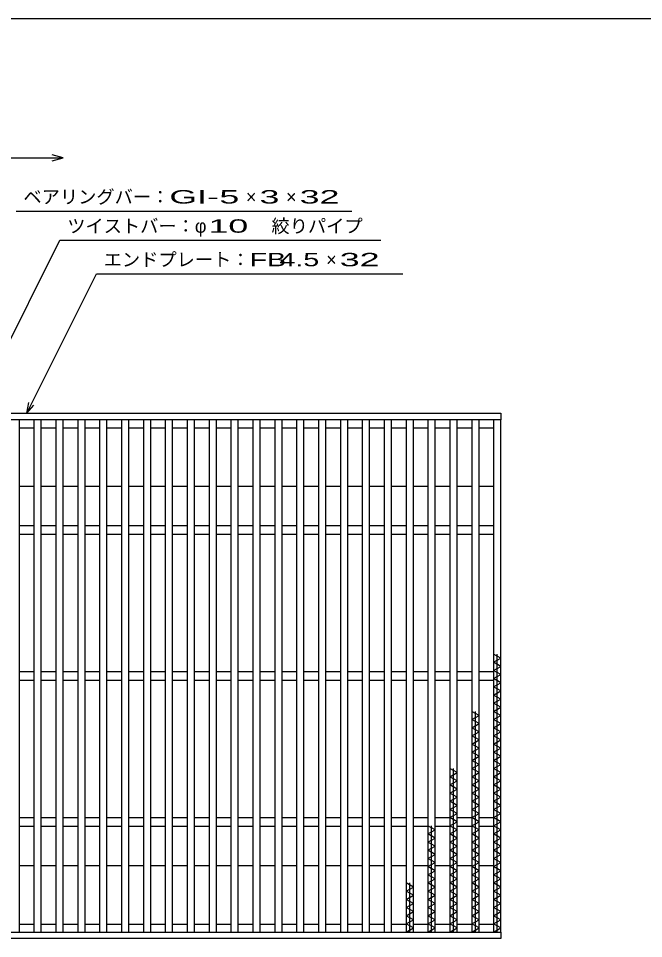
# Model space of a CAD drawing. Units: millimetres, scale not verified. Extents: x -910 to 866, y -641 to 527.
# Drawn here: x -542 to -113, y -104 to 527 of the extents above; entities that cross this region are included whole.
import ezdxf
from ezdxf.enums import TextEntityAlignment as Align

# ---------------------------------------------------------------- set-up
doc = ezdxf.new("R2010")
doc.units = ezdxf.units.MM
doc.header["$LTSCALE"] = 5
for name, color, linetype, lineweight in [('0_2', 150, 'Continuous', 25), ('16', 3, 'Continuous', 25), ('22', 4, 'Continuous', 25)]:
    doc.layers.add(name, color=color, linetype=linetype, lineweight=lineweight)
doc.styles.add('ベクトル', font='')
doc.styles.get('ベクトル').set_extended_font_data('ベクトル')

msp = doc.modelspace()

# ---------------------------------------------------------------- linework, layer by layer
at = {"layer": '0_2'}
msp.add_line((-864.5, 526.75), (865.5, 526.75), dxfattribs=at)
at = {"layer": '16'}
for p, q in [((-711, 256.25), (-211, 256.25)), ((-211, 256.25), (-211, 251.75)), ((-211, 251.75), (-711, 251.75)), ((-541, 251.75), (-546, 251.75)), ((-541, -99.25), (-541, 251.75)), ((-541, 246.25), (-531, 246.25)), ((-531, 251.75), (-531, -99.25)), ((-526, 251.75), (-531, 251.75)), ((-526, -99.25), (-526, 251.75)), ((-526, 246.25), (-516, 246.25)), ((-516, 251.75), (-516, -99.25)), ((-511, 251.75), (-516, 251.75)), ((-511, -99.25), (-511, 251.75)), ((-511, 246.25), (-501, 246.25)), ((-501, 251.75), (-501, -99.25)), ((-496, 251.75), (-501, 251.75)), ((-496, -99.25), (-496, 251.75)), ((-496, 246.25), (-486, 246.25)), ((-486, 251.75), (-486, -99.25)), ((-481, 251.75), (-486, 251.75)), ((-481, -99.25), (-481, 251.75)), ((-481, 246.25), (-471, 246.25)), ((-471, 251.75), (-471, -99.25)), ((-466, 251.75), (-471, 251.75)), ((-466, -99.25), (-466, 251.75)), ((-466, 246.25), (-456, 246.25)), ((-456, 251.75), (-456, -99.25)), ((-451, 251.75), (-456, 251.75)), ((-451, -99.25), (-451, 251.75)), ((-451, 246.25), (-441, 246.25)), ((-441, 251.75), (-441, -99.25)), ((-436, 251.75), (-441, 251.75)), ((-436, -99.25), (-436, 251.75)), ((-436, 246.25), (-426, 246.25)), ((-426, 251.75), (-426, -99.25)), ((-421, 251.75), (-426, 251.75)), ((-421, -99.25), (-421, 251.75)), ((-421, 246.25), (-411, 246.25)), ((-411, 251.75), (-411, -99.25)), ((-406, 251.75), (-411, 251.75)), ((-406, -99.25), (-406, 251.75)), ((-406, 246.25), (-396, 246.25)), ((-396, 251.75), (-396, -99.25)), ((-391, 251.75), (-396, 251.75)), ((-391, -99.25), (-391, 251.75)), ((-391, 246.25), (-381, 246.25)), ((-381, 251.75), (-381, -99.25)), ((-376, 251.75), (-381, 251.75)), ((-376, -99.25), (-376, 251.75)), ((-376, 246.25), (-366, 246.25)), ((-366, 251.75), (-366, -99.25)), ((-361, 251.75), (-366, 251.75)), ((-361, -99.25), (-361, 251.75)), ((-361, 246.25), (-351, 246.25)), ((-351, 251.75), (-351, -99.25)), ((-346, 251.75), (-351, 251.75)), ((-346, -99.25), (-346, 251.75)), ((-346, 246.25), (-336, 246.25)), ((-336, 251.75), (-336, -99.25)), ((-331, 251.75), (-336, 251.75)), ((-331, -99.25), (-331, 251.75)), ((-331, 246.25), (-321, 246.25)), ((-321, 251.75), (-321, -99.25)), ((-316, 251.75), (-321, 251.75)), ((-316, -99.25), (-316, 251.75)), ((-316, 246.25), (-306, 246.25)), ((-306, 251.75), (-306, -99.25)), ((-301, 251.75), (-306, 251.75)), ((-301, -99.25), (-301, 251.75)), ((-301, 246.25), (-291, 246.25)), ((-291, 251.75), (-291, -99.25)), ((-286, 251.75), (-291, 251.75)), ((-286, -99.25), (-286, 251.75)), ((-286, 246.25), (-276, 246.25)), ((-276, 251.75), (-276, -99.25)), ((-271, 251.75), (-276, 251.75)), ((-271, -99.25), (-271, 251.75)), ((-271, 246.25), (-261, 246.25)), ((-261, 251.75), (-261, -99.25)), ((-256, 251.75), (-261, 251.75)), ((-256, -99.25), (-256, 251.75)), ((-256, 246.25), (-246, 246.25)), ((-246, 251.75), (-246, -99.25)), ((-241, 251.75), (-246, 251.75)), ((-241, -99.25), (-241, 251.75)), ((-241, 246.25), (-231, 246.25)), ((-231, 251.75), (-231, -99.25)), ((-226, 251.75), (-231, 251.75)), ((-226, -99.25), (-226, 251.75)), ((-226, 246.25), (-216, 246.25)), ((-216, 251.75), (-216, -99.25)), ((-211, 251.75), (-216, 251.75)), ((-211, -99.25), (-211, 251.75)), ((-541, 206.25), (-531, 206.25)), ((-526, 206.25), (-516, 206.25)), ((-511, 206.25), (-501, 206.25)), ((-496, 206.25), (-486, 206.25)), ((-481, 206.25), (-471, 206.25)), ((-466, 206.25), (-456, 206.25)), ((-451, 206.25), (-441, 206.25)), ((-436, 206.25), (-426, 206.25)), ((-421, 206.25), (-411, 206.25)), ((-406, 206.25), (-396, 206.25)), ((-391, 206.25), (-381, 206.25)), ((-376, 206.25), (-366, 206.25)), ((-361, 206.25), (-351, 206.25)), ((-346, 206.25), (-336, 206.25)), ((-331, 206.25), (-321, 206.25)), ((-316, 206.25), (-306, 206.25)), ((-301, 206.25), (-291, 206.25)), ((-286, 206.25), (-276, 206.25)), ((-271, 206.25), (-261, 206.25)), ((-256, 206.25), (-246, 206.25)), ((-241, 206.25), (-231, 206.25)), ((-226, 206.25), (-216, 206.25)), ((-541, 179.25), (-531, 179.25)), ((-526, 179.25), (-516, 179.25)), ((-511, 179.25), (-501, 179.25)), ((-496, 179.25), (-486, 179.25)), ((-481, 179.25), (-471, 179.25)), ((-466, 179.25), (-456, 179.25)), ((-451, 179.25), (-441, 179.25)), ((-436, 179.25), (-426, 179.25)), ((-421, 179.25), (-411, 179.25)), ((-406, 179.25), (-396, 179.25)), ((-391, 179.25), (-381, 179.25)), ((-376, 179.25), (-366, 179.25)), ((-361, 179.25), (-351, 179.25)), ((-346, 179.25), (-336, 179.25)), ((-331, 179.25), (-321, 179.25)), ((-316, 179.25), (-306, 179.25)), ((-301, 179.25), (-291, 179.25)), ((-286, 179.25), (-276, 179.25)), ((-271, 179.25), (-261, 179.25)), ((-256, 179.25), (-246, 179.25)), ((-241, 179.25), (-231, 179.25)), ((-226, 179.25), (-216, 179.25)), ((-541, 173.25), (-531, 173.25)), ((-526, 173.25), (-516, 173.25)), ((-511, 173.25), (-501, 173.25)), ((-496, 173.25), (-486, 173.25)), ((-481, 173.25), (-471, 173.25)), ((-466, 173.25), (-456, 173.25)), ((-451, 173.25), (-441, 173.25)), ((-436, 173.25), (-426, 173.25)), ((-421, 173.25), (-411, 173.25)), ((-406, 173.25), (-396, 173.25)), ((-391, 173.25), (-381, 173.25)), ((-376, 173.25), (-366, 173.25)), ((-361, 173.25), (-351, 173.25)), ((-346, 173.25), (-336, 173.25)), ((-331, 173.25), (-321, 173.25)), ((-316, 173.25), (-306, 173.25)), ((-301, 173.25), (-291, 173.25)), ((-286, 173.25), (-276, 173.25)), ((-271, 173.25), (-261, 173.25)), ((-256, 173.25), (-246, 173.25)), ((-241, 173.25), (-231, 173.25)), ((-226, 173.25), (-216, 173.25)), ((-211, 88.35), (-216, 91.15)), ((-216, 85.55), (-211, 88.35)), ((-213.5, -99.25), (-213.5, 91.15)), ((-211, 82.75), (-216, 85.55)), ((-216, 79.95), (-211, 82.75)), ((-541, 79.25), (-531, 79.25)), ((-526, 79.25), (-516, 79.25)), ((-511, 79.25), (-501, 79.25)), ((-496, 79.25), (-486, 79.25)), ((-481, 79.25), (-471, 79.25)), ((-466, 79.25), (-456, 79.25)), ((-451, 79.25), (-441, 79.25)), ((-436, 79.25), (-426, 79.25)), ((-421, 79.25), (-411, 79.25)), ((-406, 79.25), (-396, 79.25)), ((-391, 79.25), (-381, 79.25)), ((-376, 79.25), (-366, 79.25)), ((-361, 79.25), (-351, 79.25)), ((-346, 79.25), (-336, 79.25)), ((-331, 79.25), (-321, 79.25)), ((-316, 79.25), (-306, 79.25)), ((-301, 79.25), (-291, 79.25)), ((-286, 79.25), (-276, 79.25)), ((-271, 79.25), (-261, 79.25)), ((-256, 79.25), (-246, 79.25)), ((-241, 79.25), (-231, 79.25)), ((-226, 79.25), (-216, 79.25)), ((-211, 77.15), (-216, 79.95)), ((-216, 74.35), (-211, 77.15)), ((-541, 73.25), (-531, 73.25)), ((-526, 73.25), (-516, 73.25)), ((-511, 73.25), (-501, 73.25)), ((-496, 73.25), (-486, 73.25)), ((-481, 73.25), (-471, 73.25)), ((-466, 73.25), (-456, 73.25)), ((-451, 73.25), (-441, 73.25)), ((-436, 73.25), (-426, 73.25)), ((-421, 73.25), (-411, 73.25)), ((-406, 73.25), (-396, 73.25)), ((-391, 73.25), (-381, 73.25)), ((-376, 73.25), (-366, 73.25)), ((-361, 73.25), (-351, 73.25)), ((-346, 73.25), (-336, 73.25)), ((-331, 73.25), (-321, 73.25)), ((-316, 73.25), (-306, 73.25)), ((-301, 73.25), (-291, 73.25)), ((-286, 73.25), (-276, 73.25)), ((-271, 73.25), (-261, 73.25)), ((-256, 73.25), (-246, 73.25)), ((-241, 73.25), (-231, 73.25)), ((-226, 73.25), (-216, 73.25)), ((-211, 71.55), (-216, 74.35)), ((-216, 68.75), (-211, 71.55)), ((-211, 65.95), (-216, 68.75)), ((-216, 63.15), (-211, 65.95)), ((-211, 60.35), (-216, 63.15)), ((-216, 57.55), (-211, 60.35)), ((-211, 54.75), (-216, 57.55)), ((-226, 49.15), (-231, 51.95)), ((-228.5, -99.25), (-228.5, 51.95)), ((-216, 51.95), (-211, 54.75)), ((-211, 49.15), (-216, 51.95)), ((-231, 46.35), (-226, 49.15)), ((-226, 43.55), (-231, 46.35)), ((-216, 46.35), (-211, 49.15)), ((-211, 43.55), (-216, 46.35)), ((-231, 40.75), (-226, 43.55)), ((-226, 37.95), (-231, 40.75)), ((-231, 35.15), (-226, 37.95)), ((-216, 40.75), (-211, 43.55)), ((-211, 37.95), (-216, 40.75)), ((-216, 35.15), (-211, 37.95)), ((-226, 32.35), (-231, 35.15)), ((-231, 29.55), (-226, 32.35)), ((-211, 32.35), (-216, 35.15)), ((-216, 29.55), (-211, 32.35)), ((-226, 26.75), (-231, 29.55)), ((-231, 23.95), (-226, 26.75)), ((-211, 26.75), (-216, 29.55)), ((-216, 23.95), (-211, 26.75)), ((-226, 21.15), (-231, 23.95)), ((-231, 18.35), (-226, 21.15)), ((-211, 21.15), (-216, 23.95)), ((-216, 18.35), (-211, 21.15)), ((-241, 9.95), (-246, 12.75)), ((-243.5, -99.25), (-243.5, 12.75)), ((-226, 15.55), (-231, 18.35)), ((-231, 12.75), (-226, 15.55)), ((-226, 9.95), (-231, 12.75)), ((-211, 15.55), (-216, 18.35)), ((-216, 12.75), (-211, 15.55)), ((-211, 9.95), (-216, 12.75)), ((-246, 7.15), (-241, 9.95)), ((-241, 4.35), (-246, 7.15)), ((-231, 7.15), (-226, 9.95)), ((-226, 4.35), (-231, 7.15)), ((-216, 7.15), (-211, 9.95)), ((-211, 4.35), (-216, 7.15)), ((-246, 1.55), (-241, 4.35)), ((-241, -1.25), (-246, 1.55)), ((-231, 1.55), (-226, 4.35)), ((-226, -1.25), (-231, 1.55)), ((-216, 1.55), (-211, 4.35)), ((-211, -1.25), (-216, 1.55)), ((-246, -4.05), (-241, -1.25)), ((-241, -6.85), (-246, -4.05)), ((-231, -4.05), (-226, -1.25)), ((-226, -6.85), (-231, -4.05)), ((-216, -4.05), (-211, -1.25)), ((-211, -6.85), (-216, -4.05)), ((-246, -9.65), (-241, -6.85)), ((-241, -12.45), (-246, -9.65)), ((-246, -15.25), (-241, -12.45)), ((-231, -9.65), (-226, -6.85)), ((-226, -12.45), (-231, -9.65)), ((-231, -15.25), (-226, -12.45)), ((-216, -9.65), (-211, -6.85)), ((-211, -12.45), (-216, -9.65)), ((-216, -15.25), (-211, -12.45)), ((-241, -18.05), (-246, -15.25)), ((-246, -20.85), (-241, -18.05)), ((-226, -18.05), (-231, -15.25)), ((-231, -20.85), (-226, -18.05)), ((-211, -18.05), (-216, -15.25)), ((-216, -20.85), (-211, -18.05)), ((-541, -20.75), (-531, -20.75)), ((-526, -20.75), (-516, -20.75)), ((-511, -20.75), (-501, -20.75)), ((-496, -20.75), (-486, -20.75)), ((-481, -20.75), (-471, -20.75)), ((-466, -20.75), (-456, -20.75)), ((-451, -20.75), (-441, -20.75)), ((-436, -20.75), (-426, -20.75)), ((-421, -20.75), (-411, -20.75)), ((-406, -20.75), (-396, -20.75)), ((-391, -20.75), (-381, -20.75)), ((-376, -20.75), (-366, -20.75)), ((-361, -20.75), (-351, -20.75)), ((-346, -20.75), (-336, -20.75)), ((-331, -20.75), (-321, -20.75)), ((-316, -20.75), (-306, -20.75)), ((-301, -20.75), (-291, -20.75)), ((-286, -20.75), (-276, -20.75)), ((-271, -20.75), (-261, -20.75)), ((-256, -20.75), (-246, -20.75)), ((-241, -23.65), (-246, -20.85)), ((-246, -26.45), (-241, -23.65)), ((-241, -20.75), (-231, -20.75)), ((-226, -23.65), (-231, -20.85)), ((-231, -26.45), (-226, -23.65)), ((-226, -20.75), (-216, -20.75)), ((-211, -23.65), (-216, -20.85)), ((-216, -26.45), (-211, -23.65)), ((-541, -26.75), (-531, -26.75)), ((-526, -26.75), (-516, -26.75)), ((-511, -26.75), (-501, -26.75)), ((-496, -26.75), (-486, -26.75)), ((-481, -26.75), (-471, -26.75)), ((-466, -26.75), (-456, -26.75)), ((-451, -26.75), (-441, -26.75)), ((-436, -26.75), (-426, -26.75)), ((-421, -26.75), (-411, -26.75)), ((-406, -26.75), (-396, -26.75)), ((-391, -26.75), (-381, -26.75)), ((-376, -26.75), (-366, -26.75)), ((-361, -26.75), (-351, -26.75)), ((-346, -26.75), (-336, -26.75)), ((-331, -26.75), (-321, -26.75)), ((-316, -26.75), (-306, -26.75)), ((-301, -26.75), (-291, -26.75)), ((-286, -26.75), (-276, -26.75)), ((-271, -26.75), (-261, -26.75)), ((-256, -29.25), (-261, -26.45)), ((-261, -32.05), (-256, -29.25)), ((-258.5, -99.25), (-258.5, -26.45)), ((-256, -26.75), (-246, -26.75)), ((-241, -29.25), (-246, -26.45)), ((-246, -32.05), (-241, -29.25)), ((-241, -26.75), (-231, -26.75)), ((-226, -29.25), (-231, -26.45)), ((-231, -32.05), (-226, -29.25)), ((-226, -26.75), (-216, -26.75)), ((-211, -29.25), (-216, -26.45)), ((-216, -32.05), (-211, -29.25)), ((-256, -34.85), (-261, -32.05)), ((-261, -37.65), (-256, -34.85)), ((-256, -40.45), (-261, -37.65)), ((-241, -34.85), (-246, -32.05)), ((-246, -37.65), (-241, -34.85)), ((-241, -40.45), (-246, -37.65)), ((-226, -34.85), (-231, -32.05)), ((-231, -37.65), (-226, -34.85)), ((-226, -40.45), (-231, -37.65)), ((-211, -34.85), (-216, -32.05)), ((-216, -37.65), (-211, -34.85)), ((-211, -40.45), (-216, -37.65)), ((-261, -43.25), (-256, -40.45)), ((-256, -46.05), (-261, -43.25)), ((-246, -43.25), (-241, -40.45)), ((-241, -46.05), (-246, -43.25)), ((-231, -43.25), (-226, -40.45)), ((-226, -46.05), (-231, -43.25)), ((-216, -43.25), (-211, -40.45)), ((-211, -46.05), (-216, -43.25)), ((-261, -48.85), (-256, -46.05)), ((-256, -51.65), (-261, -48.85)), ((-246, -48.85), (-241, -46.05)), ((-241, -51.65), (-246, -48.85)), ((-231, -48.85), (-226, -46.05)), ((-226, -51.65), (-231, -48.85)), ((-216, -48.85), (-211, -46.05)), ((-211, -51.65), (-216, -48.85)), ((-541, -53.75), (-531, -53.75)), ((-526, -53.75), (-516, -53.75)), ((-511, -53.75), (-501, -53.75)), ((-496, -53.75), (-486, -53.75)), ((-481, -53.75), (-471, -53.75)), ((-466, -53.75), (-456, -53.75)), ((-451, -53.75), (-441, -53.75)), ((-436, -53.75), (-426, -53.75)), ((-421, -53.75), (-411, -53.75)), ((-406, -53.75), (-396, -53.75)), ((-391, -53.75), (-381, -53.75)), ((-376, -53.75), (-366, -53.75)), ((-361, -53.75), (-351, -53.75)), ((-346, -53.75), (-336, -53.75)), ((-331, -53.75), (-321, -53.75)), ((-316, -53.75), (-306, -53.75)), ((-301, -53.75), (-291, -53.75)), ((-286, -53.75), (-276, -53.75)), ((-271, -53.75), (-261, -53.75)), ((-261, -54.45), (-256, -51.65)), ((-256, -57.25), (-261, -54.45)), ((-256, -53.75), (-246, -53.75)), ((-246, -54.45), (-241, -51.65)), ((-241, -57.25), (-246, -54.45)), ((-241, -53.75), (-231, -53.75)), ((-231, -54.45), (-226, -51.65)), ((-226, -57.25), (-231, -54.45)), ((-226, -53.75), (-216, -53.75)), ((-216, -54.45), (-211, -51.65)), ((-211, -57.25), (-216, -54.45)), ((-261, -60.05), (-256, -57.25)), ((-256, -62.85), (-261, -60.05)), ((-261, -65.65), (-256, -62.85)), ((-246, -60.05), (-241, -57.25)), ((-241, -62.85), (-246, -60.05)), ((-246, -65.65), (-241, -62.85)), ((-231, -60.05), (-226, -57.25)), ((-226, -62.85), (-231, -60.05)), ((-231, -65.65), (-226, -62.85)), ((-216, -60.05), (-211, -57.25)), ((-211, -62.85), (-216, -60.05)), ((-216, -65.65), (-211, -62.85)), ((-271, -68.45), (-276, -65.65)), ((-276, -71.25), (-271, -68.45)), ((-273.5, -99.25), (-273.5, -65.65)), ((-256, -68.45), (-261, -65.65)), ((-261, -71.25), (-256, -68.45)), ((-241, -68.45), (-246, -65.65)), ((-246, -71.25), (-241, -68.45)), ((-226, -68.45), (-231, -65.65)), ((-231, -71.25), (-226, -68.45)), ((-211, -68.45), (-216, -65.65)), ((-216, -71.25), (-211, -68.45)), ((-271, -74.05), (-276, -71.25)), ((-276, -76.85), (-271, -74.05)), ((-256, -74.05), (-261, -71.25)), ((-261, -76.85), (-256, -74.05)), ((-241, -74.05), (-246, -71.25)), ((-246, -76.85), (-241, -74.05)), ((-226, -74.05), (-231, -71.25)), ((-231, -76.85), (-226, -74.05)), ((-211, -74.05), (-216, -71.25)), ((-216, -76.85), (-211, -74.05)), ((-271, -79.65), (-276, -76.85)), ((-276, -82.45), (-271, -79.65)), ((-256, -79.65), (-261, -76.85)), ((-261, -82.45), (-256, -79.65)), ((-241, -79.65), (-246, -76.85)), ((-246, -82.45), (-241, -79.65)), ((-226, -79.65), (-231, -76.85)), ((-231, -82.45), (-226, -79.65)), ((-211, -79.65), (-216, -76.85)), ((-216, -82.45), (-211, -79.65)), ((-271, -85.25), (-276, -82.45)), ((-276, -88.05), (-271, -85.25)), ((-271, -90.85), (-276, -88.05)), ((-256, -85.25), (-261, -82.45)), ((-261, -88.05), (-256, -85.25)), ((-256, -90.85), (-261, -88.05)), ((-241, -85.25), (-246, -82.45)), ((-246, -88.05), (-241, -85.25)), ((-241, -90.85), (-246, -88.05)), ((-226, -85.25), (-231, -82.45)), ((-231, -88.05), (-226, -85.25)), ((-226, -90.85), (-231, -88.05)), ((-211, -85.25), (-216, -82.45)), ((-216, -88.05), (-211, -85.25)), ((-211, -90.85), (-216, -88.05)), ((-541, -93.75), (-531, -93.75)), ((-526, -93.75), (-516, -93.75)), ((-511, -93.75), (-501, -93.75)), ((-496, -93.75), (-486, -93.75)), ((-481, -93.75), (-471, -93.75)), ((-466, -93.75), (-456, -93.75)), ((-451, -93.75), (-441, -93.75)), ((-436, -93.75), (-426, -93.75)), ((-421, -93.75), (-411, -93.75)), ((-406, -93.75), (-396, -93.75)), ((-391, -93.75), (-381, -93.75)), ((-376, -93.75), (-366, -93.75)), ((-361, -93.75), (-351, -93.75)), ((-346, -93.75), (-336, -93.75)), ((-331, -93.75), (-321, -93.75)), ((-316, -93.75), (-306, -93.75)), ((-301, -93.75), (-291, -93.75)), ((-286, -93.75), (-276, -93.75)), ((-276, -93.65), (-271, -90.85)), ((-271, -96.45), (-276, -93.65)), ((-271, -93.75), (-261, -93.75)), ((-261, -93.65), (-256, -90.85)), ((-256, -96.45), (-261, -93.65)), ((-256, -93.75), (-246, -93.75)), ((-246, -93.65), (-241, -90.85)), ((-241, -96.45), (-246, -93.65)), ((-241, -93.75), (-231, -93.75)), ((-231, -93.65), (-226, -90.85)), ((-226, -96.45), (-231, -93.65)), ((-226, -93.75), (-216, -93.75)), ((-216, -93.65), (-211, -90.85)), ((-211, -96.45), (-216, -93.65)), ((-711, -99.25), (-211, -99.25)), ((-546, -99.25), (-541, -99.25)), ((-531, -99.25), (-526, -99.25)), ((-516, -99.25), (-511, -99.25)), ((-501, -99.25), (-496, -99.25)), ((-486, -99.25), (-481, -99.25)), ((-471, -99.25), (-466, -99.25)), ((-456, -99.25), (-451, -99.25)), ((-441, -99.25), (-436, -99.25)), ((-426, -99.25), (-421, -99.25)), ((-411, -99.25), (-406, -99.25)), ((-396, -99.25), (-391, -99.25)), ((-381, -99.25), (-376, -99.25)), ((-366, -99.25), (-361, -99.25)), ((-351, -99.25), (-346, -99.25)), ((-336, -99.25), (-331, -99.25)), ((-321, -99.25), (-316, -99.25)), ((-306, -99.25), (-301, -99.25)), ((-291, -99.25), (-286, -99.25)), ((-276, -99.25), (-271, -96.45)), ((-276, -99.25), (-271, -99.25)), ((-261, -99.25), (-256, -96.45)), ((-261, -99.25), (-256, -99.25)), ((-246, -99.25), (-241, -96.45)), ((-246, -99.25), (-241, -99.25)), ((-231, -99.25), (-226, -96.45)), ((-231, -99.25), (-226, -99.25)), ((-216, -99.25), (-211, -96.45)), ((-216, -99.25), (-211, -99.25)), ((-211, -99.25), (-211, -103.75)), ((-211, -103.75), (-711, -103.75))]:
    msp.add_line(p, q, dxfattribs=at)
at = {"layer": '22'}
for p, q in [((-661, 431.25), (-511, 431.25)), ((-511, 431.25), (-518.5, 433.25)), ((-518.5, 429.25), (-511, 431.25)), ((-543.25, 394.75), (-313.25, 394.75)), ((-611, 179.25), (-513.25, 374.75)), ((-513.25, 374.75), (-293.25, 374.75)), ((-536, 256.25), (-488.25, 351.75)), ((-488.25, 351.75), (-278.25, 351.75)), ((-536, 256.25), (-534.5, 263.55)), ((-536, 256.25), (-531, 261.75))]:
    msp.add_line(p, q, dxfattribs=at)

# ---------------------------------------------------------------- texts
at = {"layer": '22', "color": 2, "style": 'ベクトル'}
for s, height, p in [('ベアリングバー：', 9.164, (-538.25, 404.5)), ('×', 9.16, (-385.75, 404.5)), ('×', 9.16, (-358.25, 404.5)), ('ツイストバー：', 9.164, (-508.25, 384.5)), ('φ', 9.16, (-420.75, 384.5)), ('絞りパイプ', 9.164, (-368.25, 384.5)), ('エンドプレート：', 9.164, (-483.25, 361.5)), ('×', 9.16, (-330.75, 361.5))]:
    msp.add_text(s, height=height, dxfattribs=at).set_placement(p, align=Align.MIDDLE_LEFT)
for s, width, p in [('GI-', 2, (-438.25, 404.5)), (' 5 ', 2, (-410.75, 404.5)), (' 3 ', 2, (-383.25, 404.5)), (' 32 ', 2, (-355.75, 404.5)), (' 10 ', 2, (-418.25, 384.5)), ('FB', 1.6, (-383.25, 361.5)), (' 4.5 ', 1.6, (-368.25, 361.5)), (' 32 ', 2, (-328.25, 361.5))]:
    msp.add_text(s, height=9.164, dxfattribs=dict(at, width=width)).set_placement(p, align=Align.MIDDLE_LEFT)

doc.saveas('drawing.dxf')
